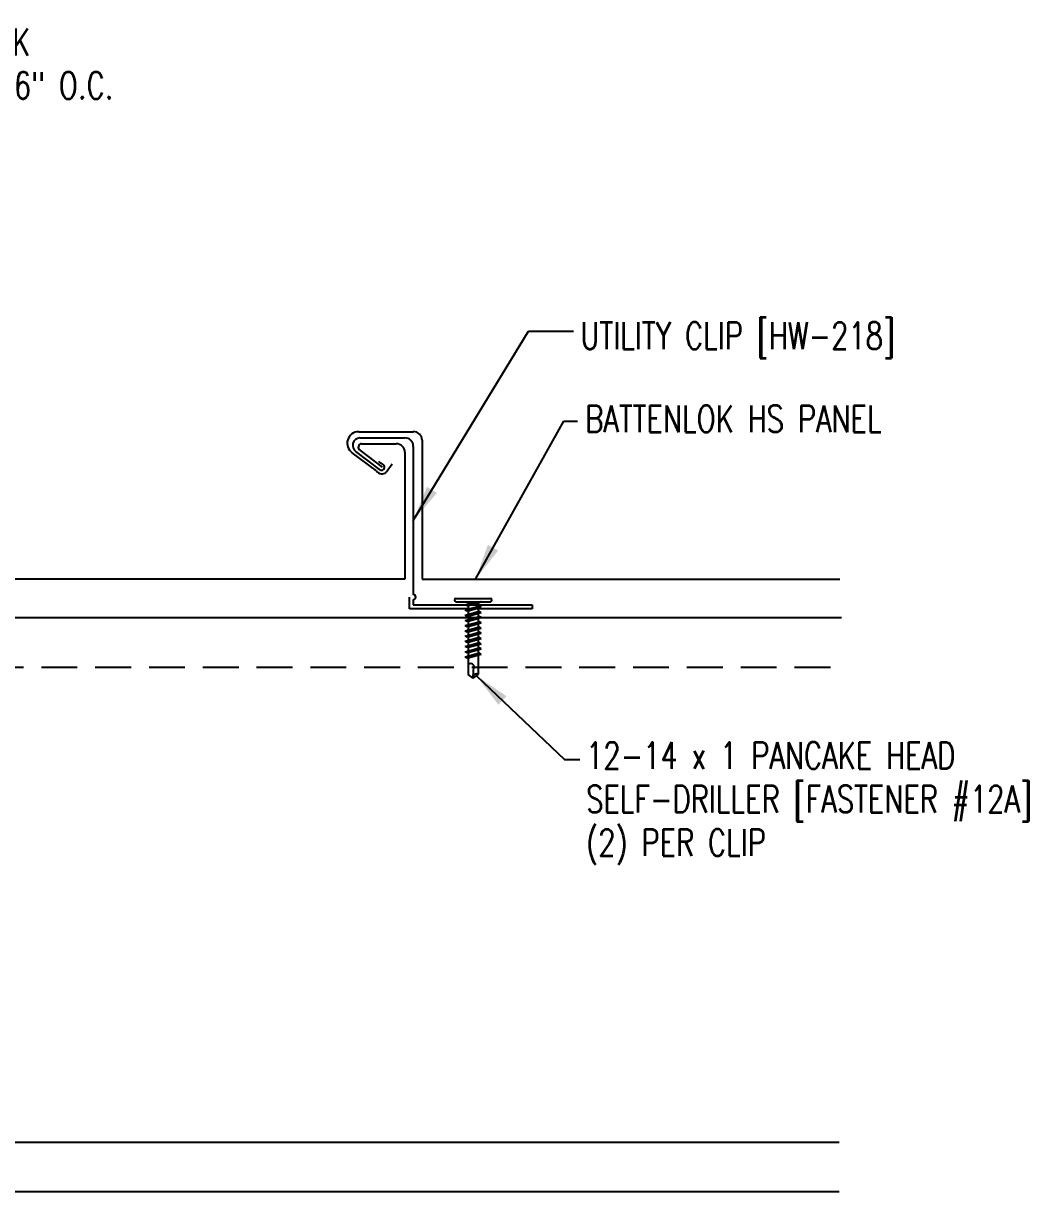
# Model space of a CAD drawing. Header units: inches. Extents: x 3.9 to 45.3, y 11.1 to 38.9.
# Drawn here: x 31.32 to 45.34, y 20.25 to 36.54 of the extents above; entities that cross this region are included whole.
import ezdxf

# ---------------------------------------------------------------- set-up
doc = ezdxf.new("R2010")
doc.units = ezdxf.units.IN
doc.header["$MEASUREMENT"] = 0
doc.linetypes.add('HIDDEN', pattern=[0.375, 0.25, -0.125])
for name, color, linetype in [('clip', 5, 'Continuous'), ('FASTENER', 9, 'Continuous'), ('PANEL', 11, 'Continuous'), ('STLA', 10, 'Continuous'), ('TEXT', 2, 'Continuous')]:
    doc.layers.add(name, color=color, linetype=linetype)
doc.styles.add('TEXT1', font='ROMANS.shx', dxfattribs={"width": 0.75, "height": 0.375})
doc.dimstyles.new('DETAIL$7$7', dxfattribs={"dimscale": 4, "dimtxt": 0.375, "dimasz": 0.125, "dimexe": 0.0625, "dimexo": 0.125, "dimgap": 0.0625, "dimtad": 1, "dimdec": 4, "dimzin": 3, "dimdsep": 46, "dimlunit": 4, "dimtxsty": 'TEXT1', "dimblk": 'ARCHTICK', "dimcen": 0.0625, "dimclrd": 7, "dimclre": 7, "dimclrt": 2, "dimadec": 0, "dimazin": 0, "dimtfac": 0.59375, "dimtdec": 4, "dimtmove": 2, "dimatfit": 3, "dimfxl": 0, "dimfrac": 2, "dimtolj": 1, "dimtzin": 3, "dimarcsym": 0})

# ---------------------------------------------------------------- blocks, each defined once
blk = doc.blocks.new('sd5')
at = {"layer": 'FASTENER'}
for p, q in [((-0.24, 0.082), (0.24, 0.082)), ((-0.24, 0.037), (0.24, 0.037)), ((-0.111, -0.005), (0.037, 0.037)), ((-0.083, -0.021), (0.111, 0.034)), ((-0.069, 0.037), (0.069, 0.037)), ((-0.069, 0.037), (-0.069, 0.007)), ((0.069, 0.037), (0.106, 0.037)), ((0.069, 0.022), (0.069, -0.027)), ((0.111, 0.034), (0.106, 0.037)), ((-0.083, -0.021), (-0.111, -0.005)), ((-0.111, -0.078), (0.083, -0.023)), ((-0.083, -0.094), (-0.111, -0.078)), ((-0.111, -0.151), (0.083, -0.095)), ((-0.083, -0.167), (-0.111, -0.151)), ((-0.083, -0.094), (0.111, -0.039)), ((-0.083, -0.167), (0.111, -0.111)), ((-0.069, -0.018), (-0.069, -0.066)), ((-0.069, -0.09), (-0.069, -0.139)), ((0.069, -0.051), (0.069, -0.099)), ((0.069, -0.124), (0.069, -0.172)), ((0.111, -0.039), (0.083, -0.023)), ((0.111, -0.111), (0.083, -0.095)), ((-0.111, -0.224), (0.083, -0.168)), ((-0.083, -0.24), (-0.111, -0.224)), ((-0.111, -0.296), (0.083, -0.241)), ((-0.083, -0.312), (-0.111, -0.296)), ((-0.111, -0.369), (0.083, -0.314)), ((-0.083, -0.24), (0.111, -0.184)), ((-0.083, -0.312), (0.111, -0.257)), ((-0.069, -0.163), (-0.069, -0.211)), ((-0.069, -0.236), (-0.069, -0.284)), ((-0.069, -0.308), (-0.069, -0.357)), ((0.069, -0.196), (0.069, -0.245)), ((0.069, -0.269), (0.069, -0.317)), ((0.111, -0.184), (0.083, -0.168)), ((0.111, -0.257), (0.083, -0.241)), ((0.111, -0.33), (0.083, -0.314)), ((-0.083, -0.385), (-0.111, -0.369)), ((-0.111, -0.442), (0.083, -0.386)), ((-0.083, -0.458), (-0.111, -0.442)), ((-0.111, -0.514), (0.083, -0.459)), ((-0.083, -0.385), (0.111, -0.33)), ((-0.083, -0.458), (0.111, -0.402)), ((-0.083, -0.53), (0.111, -0.475)), ((-0.069, -0.381), (-0.069, -0.43)), ((-0.069, -0.454), (-0.069, -0.502)), ((0.069, -0.342), (0.069, -0.39)), ((0.069, -0.414), (0.069, -0.463)), ((0.069, -0.487), (0.069, -0.536)), ((0.111, -0.402), (0.083, -0.386)), ((0.111, -0.475), (0.083, -0.459)), ((-0.083, -0.53), (-0.111, -0.514)), ((-0.111, -0.587), (0.083, -0.532)), ((-0.083, -0.603), (-0.111, -0.587)), ((-0.111, -0.66), (0.083, -0.604)), ((-0.083, -0.603), (0.111, -0.548)), ((-0.083, -0.676), (0.111, -0.62)), ((-0.069, -0.527), (-0.069, -0.575)), ((-0.069, -0.599), (-0.069, -0.648)), ((0.069, -0.56), (0.069, -0.608)), ((0.069, -0.633), (0.069, -0.681)), ((0.111, -0.548), (0.083, -0.532)), ((0.111, -0.62), (0.083, -0.604)), ((-0.083, -0.676), (-0.111, -0.66)), ((-0.111, -0.733), (0.083, -0.677)), ((-0.083, -0.749), (-0.111, -0.733)), ((-0.083, -0.749), (0.111, -0.693)), ((-0.069, -0.672), (-0.069, -0.72)), ((-0.069, -0.745), (-0.069, -0.978)), ((0.069, -0.705), (0.069, -0.978)), ((0.111, -0.693), (0.083, -0.677)), ((-0.001, -1.014), (0.011, -0.865)), ((0, -1.027), (-0.069, -0.978)), ((0, -1.027), (0.069, -0.978))]:
    blk.add_line(p, q, dxfattribs=at)
for centre, radius, start, end in [((-0.238, 0.06), 0.0227, 94.6639, 265.3361), ((0.238, 0.06), 0.0227, 274.6639, 85.3361), ((-0.037, -0.875), 0.0492, 11.1445, 130.906), ((0.044, -1.015), 0.045, 55.4585, 194.8454)]:
    blk.add_arc(centre, radius, start, end, dxfattribs=at)
blk = doc.blocks.new('_ArchTick')
at = {"color": 0, "linetype": 'ByBlock', "const_width": 0.15}
blk.add_lwpolyline([(-0.5, -0.5), (0.5, 0.5)], dxfattribs=at)
blk = doc.blocks.new('FD-F4')
at = {"layer": 'TEXT', "style": 'TEXT1', "width": 0.75}
for s, p in [('1/4-14 x 7/8 LONG-LIFE LAPTEK', (0.0047, -0.0408)), ('W/WASHER [FASTENER #4]', (0.0047, -0.1926))]:
    blk.add_text(s, height=0.09375, dxfattribs=at).set_placement(p)
blk.add_attdef('(QUANTITY)', (1.4847, -0.1926), '', height=0.0938, dxfattribs=at)
at = {"layer": 'TEXT', "style": 'TEXT1', "flags": 1}
for tag, p in [('Color', (0.0624, -0.4349)), ('Calc', (0.0624, -0.4349)), ('Opt1', (0.0624, -0.4349)), ('Opt2', (0.0624, -0.4349)), ('Opt3', (0.0624, -0.4349)), ('Description', (0.0624, -0.4349)), ('Multiple', (0.0624, -0.4349)), ('Part', (0.0624, -0.4349)), ('Spare1', (0.0624, -0.6224)), ('Spare2', (0.0624, -0.6224)), ('Spare3', (0.0624, -0.6224)), ('Spare4', (0.0624, -0.6224)), ('Spare5', (0.0624, -0.6224)), ('Spare6', (0.0624, -0.6224)), ('Spare7', (0.0624, -0.6224)), ('Spare8', (0.0624, -0.6224)), ('Spare9', (0.0624, -0.6224)), ('Spare10', (0.0624, -0.6224))]:
    blk.add_attdef(tag, p, '', height=0.0938, dxfattribs=at)

msp = doc.modelspace()

# ---------------------------------------------------------------- linework, layer by layer
at = {"layer": 'clip'}
for p, q in [((36.012, 30.764), (36.641, 30.764)), ((36.759, 30.644), (36.759, 28.579)), ((36.3, 30.315), (35.959, 30.573)), ((36.704, 28.379), (36.704, 28.544)), ((36.759, 28.579), (36.759, 28.579)), ((36.759, 28.509), (36.759, 28.434)), ((38.416, 28.379), (36.704, 28.379)), ((36.759, 28.434), (38.416, 28.434)), ((38.416, 28.434), (38.416, 28.379))]:
    msp.add_line(p, q, dxfattribs=at)
for centre, radius, start, end in [((36.019, 30.659), 0.105, 93.8503, 235.198), ((36.643, 30.648), 0.116, 357.9199, 90.8614), ((37.074, 31.439), 1.281, 231.2111, 235.0096), ((36.315, 30.355), 0.043, 249.0613, 55.0096), ((36.759, 28.544), 0.0349, 270, 90)]:
    msp.add_arc(centre, radius, start, end, dxfattribs=at)
at = {"layer": 'PANEL'}
for p, q in [((35.998, 30.85), (36.761, 30.85)), ((36.037, 30.683), (36.521, 30.683)), ((36.881, 30.731), (36.881, 28.796)), ((36.244, 30.302), (35.906, 30.557)), ((36.331, 30.354), (36.018, 30.592)), ((36.641, 30.563), (36.641, 28.796)), ((36.465, 30.399), (36.382, 30.282)), ((36.641, 28.796), (20.799, 28.796)), ((36.881, 28.796), (42.706, 28.796))]:
    msp.add_line(p, q, dxfattribs=at)
for centre, radius, start, end in [((35.998, 30.689), 0.161, 90, 235.3071), ((36.761, 30.731), 0.12, 360, 90), ((36.039, 30.635), 0.0476, 91.9913, 244.6439), ((36.521, 30.563), 0.12, 0, 90), ((36.323, 30.363), 0.1, 217.5592, 305.985)]:
    msp.add_arc(centre, radius, start, end, dxfattribs=at)
at = {"layer": 'STLA', "linetype": 'HIDDEN', "ltscale": 2}
msp.add_line((17.324, 27.565), (42.732, 27.565), dxfattribs=at)
at = {"layer": 'STLA'}
msp.add_line((17.324, 20.944), (42.698, 20.944), dxfattribs=at)
for points in [[(42.732, 28.254), (17.324, 28.254)], [(17.324, 20.254), (42.698, 20.254)]]:
    msp.add_lwpolyline(points, dxfattribs=at)

# ---------------------------------------------------------------- block references
at = {"layer": 'FASTENER'}
msp.add_blockref('sd5', (37.594, 28.442), dxfattribs=at)
at = {"layer": 'TEXT', "xscale": 4, "yscale": 4, "zscale": 4}
msp.add_blockref('FD-F4', (24.732, 36.26), dxfattribs=at).add_auto_attribs({'(QUANTITY)': '@ 6" O.C.'})

# ---------------------------------------------------------------- texts
at = {"layer": 'TEXT', "style": 'TEXT1', "width": 0.75}
for s, p in [('UTILITY CLIP [HW-218]', (39.089, 32.001)), ('BATTENLOK HS PANEL', (39.155, 30.842)), ('12-14 x 1 PANCAKE HEAD', (39.168, 26.148)), ('SELF-DRILLER [FASTENER #12A]', (39.168, 25.541)), ('(2) PER CLIP', (39.168, 24.934))]:
    msp.add_text(s, height=0.375, dxfattribs=at).set_placement(p)

# ---------------------------------------------------------------- leaders
for points in [[(36.759, 29.611), (38.367, 32.253), (38.991, 32.253)], [(37.627, 28.796), (38.857, 30.996), (39.049, 30.996)], [(37.639, 27.447), (38.867, 26.28), (39.08, 26.28)]]:
    msp.add_leader(points, dimstyle='DETAIL$7$7')

doc.saveas('drawing.dxf')
